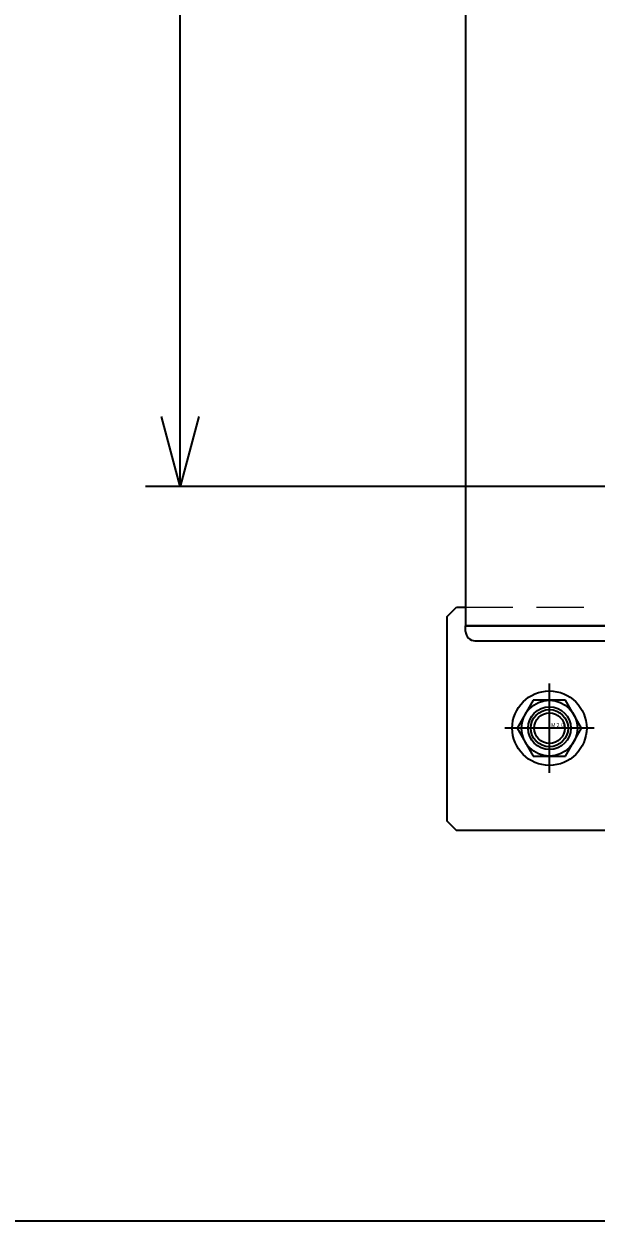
# Model space of a CAD drawing. Header units: millimetres. Extents: x -8731 to 85711, y -14522 to 31379.
# Drawn here: x 9544 to 9851, y 16897 to 17541 of the extents above; entities that cross this region are included whole.
import ezdxf

# ---------------------------------------------------------------- set-up
doc = ezdxf.new("R2010")
doc.units = ezdxf.units.MM
doc.header["$LTSCALE"] = 4
doc.header["$PDMODE"] = 99
doc.header["$PDSIZE"] = 1
doc.linetypes.add('CENTER2', pattern=[28.575, 19.05, -3.175, 3.175, -3.175])
doc.linetypes.add('HIDDEN', pattern=[9.525, 6.35, -3.175])
for name, color, linetype, lineweight in [('04_HIDDEN', 2, 'HIDDEN', 13), ('05_CENTER', 4, 'CENTER2', 13), ('08_DIM', 3, 'Continuous', 13)]:
    doc.layers.add(name, color=color, linetype=linetype, lineweight=lineweight)
doc.layers.add('10_DRAFT', color=8, linetype='Continuous', lineweight=0, plot=False)
doc.styles.add('KANJI0', font='txt.shx', dxfattribs={"width": 0.9, "height": 30, "bigfont": 'bigfont'})
doc.styles.add('KSS_TXT', font='txt.shx', dxfattribs={"bigfont": 'extfont2.shx'})
doc.dimstyles.new('KSS_DIM', dxfattribs={"dimscale": 3, "dimtxt": 3, "dimasz": 2.5, "dimexe": 1.25, "dimexo": 0.625, "dimtad": 1, "dimdsep": 46, "dimtxsty": 'KSS_TXT', "dimblk": 'OPEN30', "dimcen": 0, "dimazin": 2, "dimtfac": 0.75, "dimtmove": 0, "dimatfit": 3, "dimldrblk": 'OPEN30', "dimfxl": 1, "dimtolj": 1, "dimarcsym": 0})

# ---------------------------------------------------------------- blocks, each defined once
blk = doc.blocks.new('_Open30')
at = {"color": 0, "linetype": 'ByBlock', "lineweight": -2}
for p, q in [((-1, 0.268), (0, 0)), ((0, 0), (-1, -0.268)), ((0, 0), (-1, 0))]:
    blk.add_line(p, q, dxfattribs=at)
blk = doc.blocks.new('*D4230')
at = {"layer": '08_DIM', "color": 0, "lineweight": -2, "transparency": 16777216}
for p, q in [((9989.71, 19142.48), (9609.14, 19142.48)), ((9627.89, 17329.98), (9627.89, 19104.98)), ((9989.71, 17292.48), (9609.14, 17292.48))]:
    blk.add_line(p, q, dxfattribs=at)
at = {"layer": 'Defpoints', "color": 0, "transparency": 16777216}
for p in [(9627.89, 19142.48), (9999.09, 19142.48), (9999.09, 17292.48)]:
    blk.add_point(p, dxfattribs=at)
at = {"layer": '08_DIM', "color": 0, "lineweight": -2, "transparency": 16777216, "xscale": 37.5, "yscale": 37.5, "zscale": 37.5}
for p, rotation in [((9627.89, 19142.48), 90), ((9627.89, 17292.48), 270)]:
    blk.add_blockref('_Open30', p, dxfattribs=dict(at, rotation=rotation))
at = {"layer": '08_DIM', "color": 0, "transparency": 16777216, "char_height": 45, "attachment_point": 5, "rotation": 90, "style": 'KSS_TXT'}
for s, insert in [('\\A1;(水切りローラスクレーパ幅)', (9659.77, 18217.48)), ('\\A1;1850', (9596.02, 18217.48))]:
    blk.add_mtext(s, dxfattribs=dict(at, insert=insert))
blk = doc.blocks.new('20b_1_1_1')
at = {"color": 0, "linetype": 'CENTER2'}
for p, q in [((0, -23.98), (0, 23.98)), ((23.98, 0), (-23.98, 0))]:
    blk.add_line(p, q, dxfattribs=at)
at = {"color": 0}
for p, q in [((-8.7, 15), (-17.3, 0)), ((8.7, 15), (-8.7, 15)), ((17.3, 0), (8.7, 15)), ((-17.3, 0), (-8.7, -15)), ((8.7, -15), (17.3, 0)), ((-8.7, -15), (8.7, -15))]:
    blk.add_line(p, q, dxfattribs=at)
for radius in [20, 15, 10, 8.2]:
    blk.add_circle((0, 0), radius, dxfattribs=at)
at = {"layer": '10_DRAFT', "style": 'KANJI0', "width": 0.82}
blk.add_text('Ｍ２０', height=2.143, dxfattribs=at).set_placement((0.89, 0.32))
blk = doc.blocks.new('A$C448B04A9_1_1_1')
at = {"color": 0}
for p, q in [((3, 100), (0, 100)), ((0, 0), (0, 100)), ((8, 18), (8, 95)), ((95, 8), (18, 8)), ((0, 0), (100, 0)), ((100, 3), (100, 0))]:
    blk.add_line(p, q, dxfattribs=at)
for centre, radius, start, end in [((3, 95), 5, 0, 90), ((18, 18), 10, 180, 270), ((95, 3), 5, 0, 90)]:
    blk.add_arc(centre, radius, start, end, dxfattribs=at)
blk = doc.blocks.new('A$C2A2D3C10_1_1_1')
at = {"color": 0}
for points in [[(100, 993), (100, 1000), (0, 1000), (0, -1000), (100, -1000), (100, -993)], [(110, -1100), (110, -1105), (105, -1110), (-5, -1110), (-10, -1105), (-10, -995), (-5, -990)], [(-5, -990), (0, -990)]]:
    blk.add_lwpolyline(points, dxfattribs=at)
blk.add_circle((45, -1055), 11.5, dxfattribs=at)
at = {"layer": '04_HIDDEN'}
blk.add_lwpolyline([(0, -990), (105, -990), (110, -995), (110, -1100)], dxfattribs=at)
at = {"layer": '05_CENTER'}
for p, q in [((45, -1073.93), (45, -1036.07)), ((63.93, -1055), (26.07, -1055))]:
    blk.add_line(p, q, dxfattribs=at)
at = {"color": 0, "rotation": 180}
blk.add_blockref('A$C448B04A9_1_1_1', (100, -1000), dxfattribs=at)

msp = doc.modelspace()

# ---------------------------------------------------------------- linework, layer by layer
at = {"layer": 'Defpoints'}
msp.add_lwpolyline([(9285.27297, 19624.21646), (13159.38954, 19624.21646), (13159.38954, 16897.46336), (9285.27297, 16897.46336)], close=True, dxfattribs=at)

# ---------------------------------------------------------------- block references
for name, p in [('A$C2A2D3C10_1_1_1', (9781.18607, 18217.47541)), ('20b_1_1_1', (9826.18607, 17162.47541))]:
    msp.add_blockref(name, p)

# ---------------------------------------------------------------- dimensions: what is measured, and where the dimension line sits
at = {"layer": '08_DIM'}
dim = msp.add_linear_dim(base=(9627.89483, 19142.47541), p1=(9999.08607, 17292.47541), p2=(9999.08607, 19142.47541), angle=90, dimstyle='KSS_DIM', override={"dimscale": 15, "dimpost": '\\X(水切りローラスクレーパ幅)'}, dxfattribs=at)
dim.commit()
dim.dimension.update_dxf_attribs({"geometry": '*D4230', "text_midpoint": (9627.89483, 18217.47541), "dimtype": 160})

doc.saveas('drawing.dxf')
